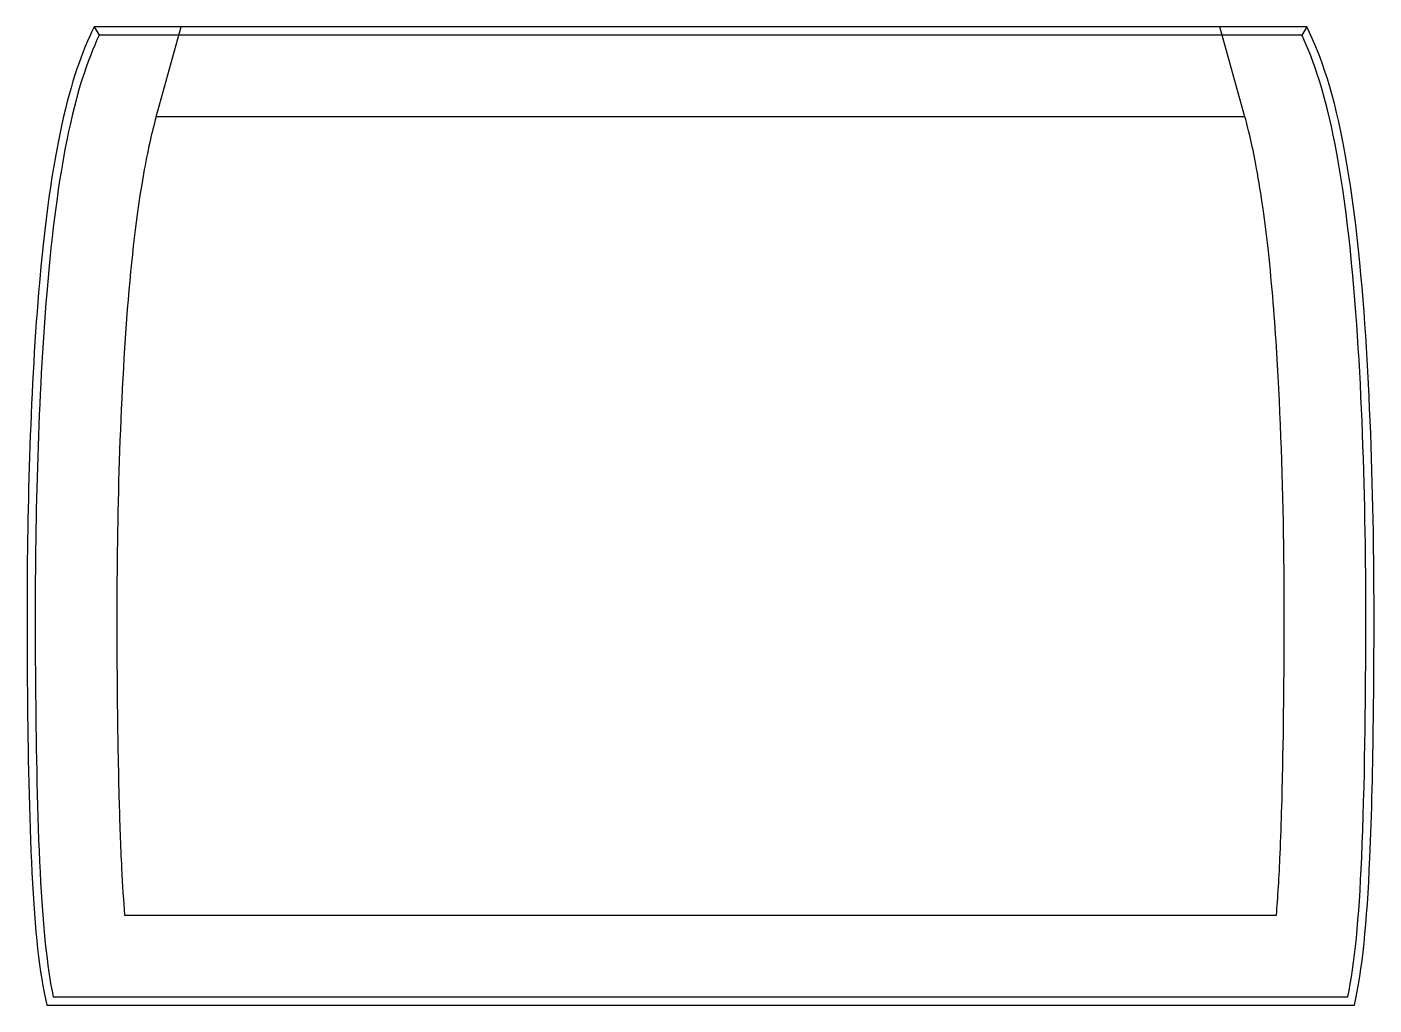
# Model space of a CAD drawing. Header units: inches. Extents: x -20.6 to 20.6, y -11.8 to 18.2.
import ezdxf

# ---------------------------------------------------------------- set-up
doc = ezdxf.new("R2010")
doc.units = ezdxf.units.IN
doc.layers.get('0').update_dxf_attribs({"linetype": 'CONTINUOUS'})

msp = doc.modelspace()

# ---------------------------------------------------------------- linework, layer by layer
for p, q in [((18.57, 18.15), (-18.57, 18.15)), ((-18.57, 18.15), (-18.413, 17.9)), ((18.414, 17.9), (-18.413, 17.9)), ((-16.671, 15.4), (-15.905, 18.15)), ((16.671, 15.4), (15.905, 18.15)), ((18.57, 18.15), (18.414, 17.9)), ((16.671, 15.4), (-16.671, 15.4)), ((-17.636, -9.049), (17.636, -9.049)), ((-19.822, -11.549), (19.822, -11.549)), ((-20.023, -11.799), (20.023, -11.799))]:
    msp.add_line(p, q)
for points, knots in [([(-18.57, 18.15), (-19.306, 16.669), (-19.907, 14.396), (-20.533, 6.87), (-20.627, 3.102), (-20.625, -0.587), (-20.622, -1.411), (-20.598, -3.94), (-20.562, -6.039), (-20.385, -9.551), (-20.246, -10.813), (-20.023, -11.799)], [-59.975321, -59.975321, -59.975321, -59.975321, -42.159042, -42.159042, -29.325344, -29.325344, -26.659957, -26.659957, -21.805614, -21.805614, -16.634775, -16.634775, -16.634775, -16.634775]), ([(-18.413, 17.9), (-18.784, 17.121), (-19.121, 16.112), (-19.408, 14.681), (-19.652, 13.463), (-19.86, 11.941), (-20.022, 10.001), (-20.283, 6.86), (-20.377, 3.097), (-20.375, 0.048), (-20.375, -0.586), (-20.372, -1.41), (-20.363, -2.305), (-20.348, -3.936), (-20.312, -6.033), (-20.227, -7.727), (-20.142, -9.412), (-20.016, -10.613), (-19.822, -11.549)], [-59.412375, -59.412375, -59.412375, -59.412375, -50.090091, -50.090091, -50.090091, -42.159042, -42.159042, -42.159042, -29.325344, -29.325344, -29.325344, -26.659957, -26.659957, -26.659957, -21.805614, -21.805614, -21.805614, -16.976728, -16.976728, -16.976728, -16.976728]), ([(19.822, -11.549), (20.034, -10.522), (20.164, -9.184), (20.248, -7.277), (20.343, -5.115), (20.368, -2.364), (20.374, -0.727), (20.375, -0.365), (20.375, -0.057), (20.375, 0.178), (20.375, 0.89), (20.37, 1.612), (20.359, 2.325), (20.331, 4.27), (20.264, 6.367), (20.143, 8.321), (20.026, 10.207), (19.833, 12.387), (19.487, 14.272), (19.199, 15.837), (18.856, 16.929), (18.476, 17.766), (18.455, 17.811), (18.434, 17.856), (18.414, 17.9)], [-37.076091, -37.076091, -37.076091, -37.076091, -33.022451, -33.022451, -33.022451, -28.423675, -28.423675, -28.423675, -27.40492, -27.40492, -27.40492, -24.313332, -24.313332, -24.313332, -15.878199, -15.878199, -15.878199, -7.740223, -7.740223, -7.740223, -0.984198, -0.984198, -0.984198, -0.616303, -0.616303, -0.616303, -0.616303]), ([(20.023, -11.799), (20.267, -10.723), (20.408, -9.324), (20.614, -4.638), (20.626, -1.118), (20.625, 0.892), (20.62, 1.614), (20.581, 4.276), (20.514, 6.377), (20.275, 10.227), (20.082, 12.414), (19.409, 16.074), (19.015, 17.255), (18.57, 18.15)], [-37.337668, -37.337668, -37.337668, -37.337668, -33.022451, -33.022451, -27.40492, -27.40492, -24.313332, -24.313332, -15.878199, -15.878199, -7.740223, -7.740223, -0.223481, -0.223481, -0.223481, -0.223481]), ([(-16.671, 15.4), (-16.804, 14.923), (-16.934, 14.349), (-17.057, 13.656), (-17.237, 12.642), (-17.399, 11.375), (-17.53, 9.793), (-17.657, 8.267), (-17.745, 6.56), (-17.8, 4.862), (-17.854, 3.194), (-17.876, 1.534), (-17.875, 0.05), (-17.875, -0.578), (-17.872, -1.395), (-17.863, -2.281), (-17.854, -3.239), (-17.838, -4.357), (-17.809, -5.45), (-17.789, -6.2), (-17.763, -6.939), (-17.73, -7.601), (-17.703, -8.14), (-17.672, -8.621), (-17.636, -9.049)], [-53.445361, -53.445361, -53.445361, -53.445361, -48.859603, -48.859603, -48.859603, -42.159042, -42.159042, -42.159042, -35.682567, -35.682567, -35.682567, -29.325344, -29.325344, -29.325344, -26.659957, -26.659957, -26.659957, -23.781811, -23.781811, -23.781811, -21.805614, -21.805614, -21.805614, -20.200039, -20.200039, -20.200039, -20.200039]), ([(17.636, -9.049), (17.681, -8.507), (17.719, -7.884), (17.75, -7.168), (17.79, -6.251), (17.818, -5.205), (17.837, -4.187), (17.871, -2.372), (17.875, -0.641), (17.875, 0.178), (17.875, 0.877), (17.87, 1.587), (17.86, 2.288), (17.832, 4.202), (17.766, 6.266), (17.648, 8.166), (17.586, 9.164), (17.503, 10.237), (17.388, 11.288), (17.291, 12.171), (17.172, 13.038), (17.028, 13.819), (16.914, 14.441), (16.793, 14.962), (16.671, 15.4)], [-34.595734, -34.595734, -34.595734, -34.595734, -33.022451, -33.022451, -33.022451, -31.004018, -31.004018, -31.004018, -27.40492, -27.40492, -27.40492, -24.313332, -24.313332, -24.313332, -15.878199, -15.878199, -15.878199, -11.457885, -11.457885, -11.457885, -7.740223, -7.740223, -7.740223, -4.788175, -4.788175, -4.788175, -4.788175])]:
    msp.add_open_spline(points, degree=3, knots=knots)

doc.saveas('drawing.dxf')
